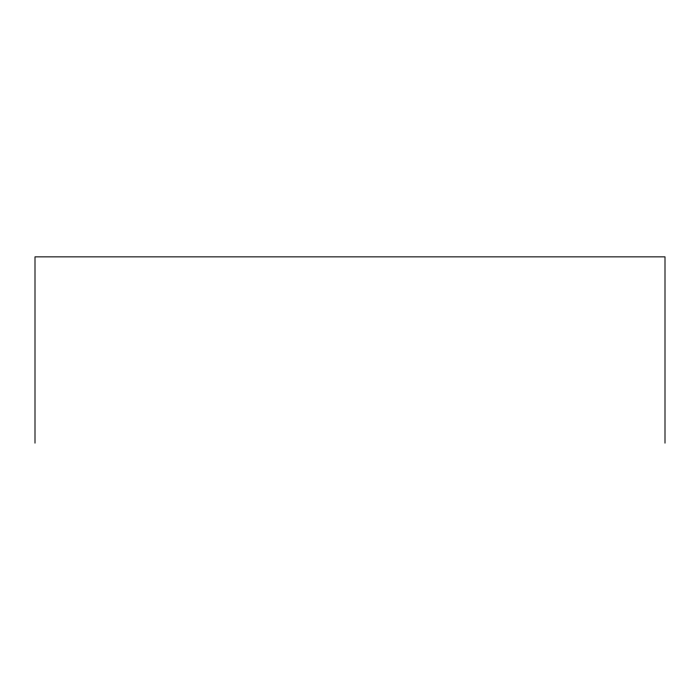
<?xml version="1.0" encoding="UTF-8"?>
<svg xmlns="http://www.w3.org/2000/svg" width="700" height="700" viewBox="0 0 700 700"><rect width="100%" height="100%" fill="white"/><g stroke="black" fill="none" stroke-linecap="round" stroke-linejoin="round"><path stroke-width="1.05" d="M665 443.144L665 256.856L35 256.856L35 443.144"/></g></svg>
